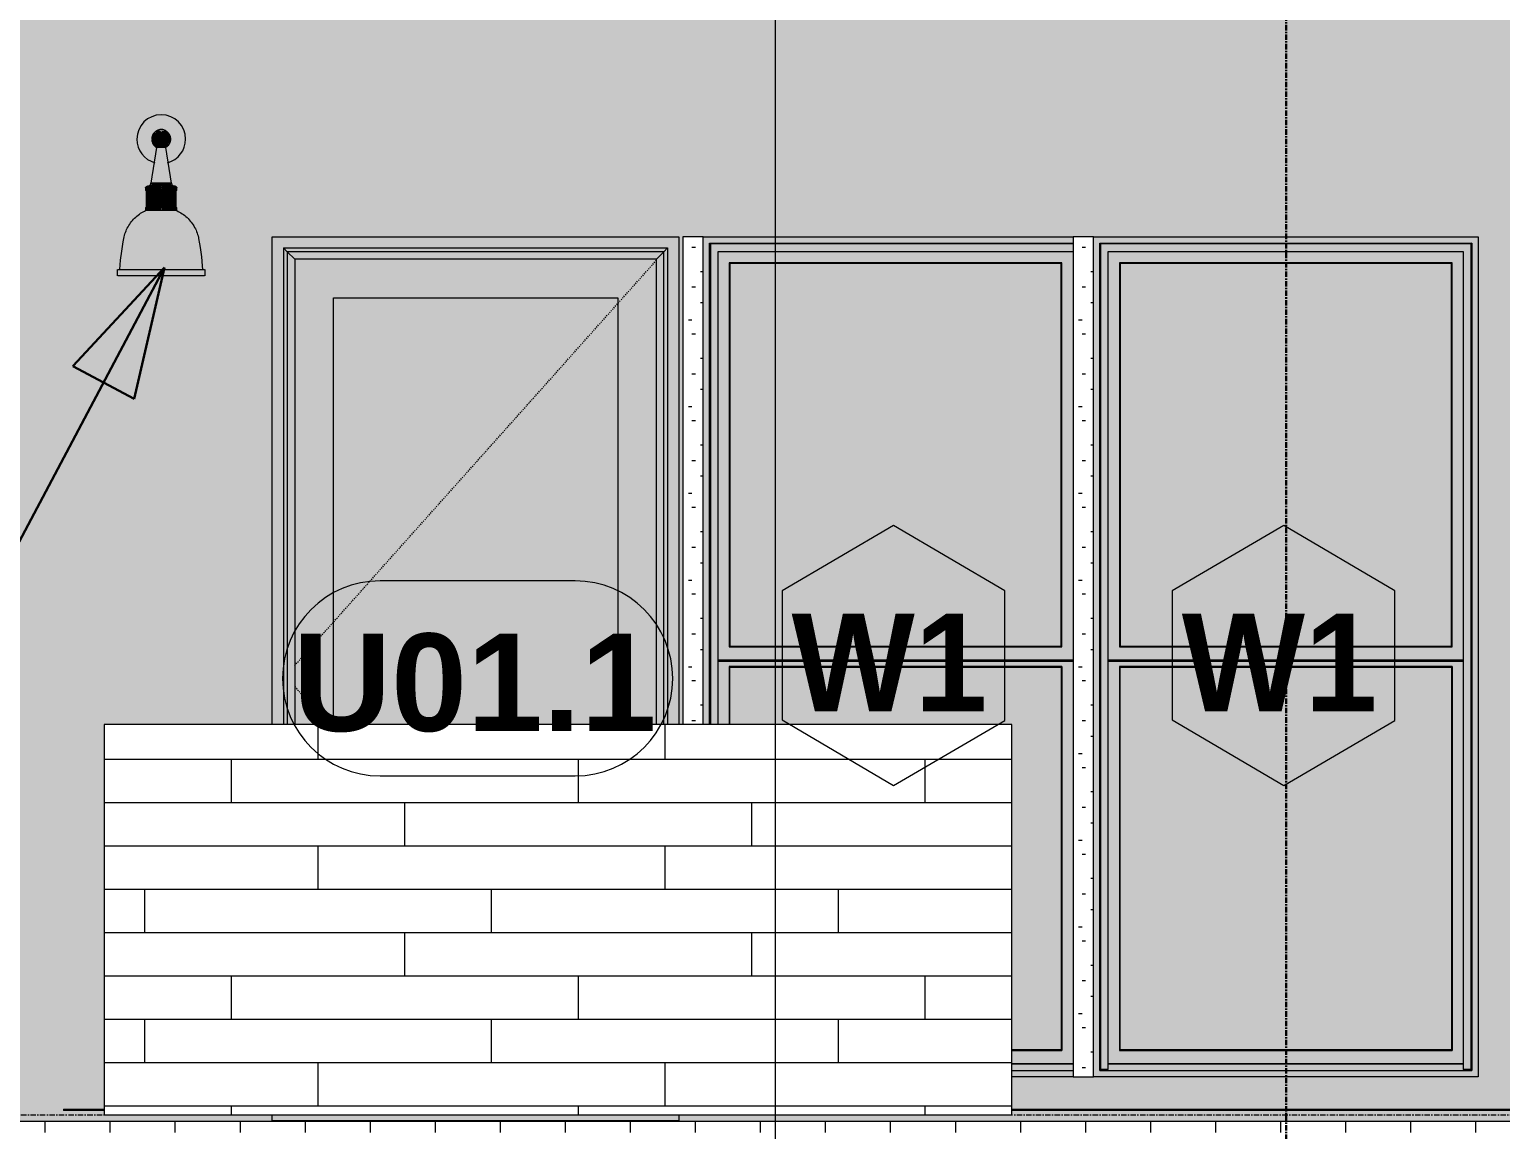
# Model space of a CAD drawing. Header units: inches. Extents: x 1718 to 6958, y -253 to 585.
# Drawn here: x 3038.4 to 3174.1, y -1.4 to 100.1 of the extents above; entities that cross this region are included whole.
import ezdxf

# ---------------------------------------------------------------- set-up
doc = ezdxf.new("R2010")
doc.units = ezdxf.units.IN
doc.header["$MEASUREMENT"] = 0
for name, pattern in [('Dash 1_16_', [0.125, 0.0625, -0.0625]), ('Grid Line 1_2_', [0.875, 0.5, -0.125, 0.125, -0.125]), ('Grid Line 1_2__2_', [0.875, 0.5, -0.125, 0.125, -0.125])]:
    doc.linetypes.add(name, pattern=pattern)
for name, color, linetype, lineweight in [('0-1', 7, 'Continuous', 5), ('A-DOOR-7', 31, 'Continuous', 9), ('A-DOOR-9', 31, 'Dash 1_16_', 9), ('A-DOOR-FRAM', 31, 'Continuous', 9), ('A-DOOR-GLAZ', 31, 'Continuous', 9), ('A-DOOR-IDEN', 31, 'Continuous', 9), ('A-FLOR-2', 254, 'Continuous', 5), ('A-FLOR-4', 250, 'Continuous', 9), ('A-FLOR-6', 192, 'Continuous', 9), ('A-FLOR-LEVL-5', 51, 'Grid Line 1_2_', 9), ('A-FLOR-PATT-1', 252, 'Continuous', 9), ('A-GLAZ-1', 151, 'Continuous', 9), ('A-GLAZ-2', 57, 'Continuous', 9), ('A-GLAZ-IDEN', 152, 'Continuous', 9), ('A-WALL-7', 113, 'Continuous', 9), ('A-WALL-PATT-3', 111, 'Continuous', 9), ('E-LITE-EQPM', 33, 'Continuous', 9), ('G-ANNO-SYMB', 111, 'Continuous', 9), ('G-ANNO-TEXT', 231, 'Continuous', 30), ('S-GRID-1', 1, 'Grid Line 1_2__2_', 30)]:
    doc.layers.add(name, color=color, linetype=linetype, lineweight=lineweight)
doc.styles.add('Arial_B', font='arialbd.ttf', dxfattribs={"height": 9})
doc.styles.add('Century Gothic_B', font='GOTHICB.TTF', dxfattribs={"height": 9})

# ---------------------------------------------------------------- blocks, each defined once
blk = doc.blocks.new('CTR - 1st Phase - Unit Layouts_rvt-1-BUILDING ELEVATION - COURTYARD - LOOKING WEST')
at = {"layer": 'A-FLOR-2'}
h = blk.add_hatch(color=256, dxfattribs=at)
h.paths.add_polyline_path([(3137.12, 0.37), (3200.07, 0.4), (3200.07, 0.5), (3129, 0.5), (3129, 0.37), (3136.93, 0.37)], flags=0)
h.paths.add_polyline_path([(3045.25, 0.37), (3045.25, 0.5), (3041.51, 0.5), (3041.51, 0.37)], flags=0)
at = {"layer": 'A-FLOR-4'}
for p, q in [((3041.51, 0.5), (3045.25, 0.5)), ((3041.51, 0.5), (3041.51, 0.37)), ((3045.25, 0.37), (3041.51, 0.37)), ((3129, 0.5), (3200.07, 0.5)), ((3200.07, 0.37), (3129, 0.37))]:
    blk.add_line(p, q, dxfattribs=at)
blk = doc.blocks.new('CTR - 1st Phase - Structure_rvt-1-BUILDING ELEVATION - COURTYARD - LOOKING WEST')
at = {"layer": 'S-GRID-1'}
blk.add_line((3154.32, -159.84), (3154.32, 470.5), dxfattribs=at)
blk = doc.blocks.new('Bayer Built Door - VISTAGRANDE FLUSH - 37-1_2__ x 81-3_4__ - 1ST FLOOR-V14-BUILDING ELEVATION - COURTYARD - LOOKING WEST')
at = {"layer": 'A-DOOR-FRAM'}
for points in [[(3061.8, 36), (3061.8, 79.97), (3097.24, 79.97), (3097.24, 36), (3098.27, 36), (3098.27, 81), (3060.77, 81), (3060.77, 36), (3061.24, 36)], [(3062.15, 36), (3062.15, 79.62), (3061.8, 79.97), (3061.8, 36)], [(3062.15, 79.62), (3096.9, 79.62), (3097.24, 79.97), (3061.8, 79.97), (3061.96, 79.81)], [(3062.15, 36), (3062.84, 36), (3062.84, 78.94), (3062.15, 79.62), (3062.15, 48.41)], [(3092.65, 78.94), (3096.21, 78.94), (3096.9, 79.62), (3062.15, 79.62), (3062.84, 78.94), (3066.5, 78.94)], [(3066.4, 36), (3066.4, 75.37), (3092.65, 75.37), (3092.65, 36), (3096.21, 36), (3096.21, 78.94), (3062.84, 78.94), (3062.84, 36), (3064.84, 36)], [(3096.21, 36), (3096.9, 36), (3096.9, 79.62), (3096.21, 78.94), (3096.21, 48.41)], [(3097.24, 36), (3097.24, 79.97), (3096.9, 79.62), (3096.9, 36)], [(3098.27, -0.63), (3098.27, -0.63), (3098.26, 0), (3060.77, 0), (3060.78, -0.63), (3097.24, -0.63)]]:
    blk.add_hatch(color=256, dxfattribs=at).paths.add_polyline_path(points, flags=0)
at = {"layer": 'A-DOOR-GLAZ'}
blk.add_hatch(color=256, dxfattribs=at).paths.add_polyline_path([(3092.65, 36), (3092.65, 75.37), (3066.4, 75.37), (3066.4, 36), (3079.6, 36)], flags=0)
at = {"layer": 'A-DOOR-9'}
for p, q in [((3062.84, 41.45), (3096.21, 78.83)), ((3062.84, 39.49), (3065.95, 36))]:
    blk.add_line(p, q, dxfattribs=at)
at = {"layer": 'A-DOOR-FRAM'}
for p, q in [((3061.8, 79.97), (3061.8, 36)), ((3061.8, 79.97), (3097.24, 79.97)), ((3062.15, 79.62), (3061.8, 79.97)), ((3061.8, 79.97), (3061.8, 36)), ((3061.8, 79.97), (3097.24, 79.97)), ((3062.84, 78.94), (3062.15, 79.62)), ((3062.15, 79.62), (3062.15, 36)), ((3096.9, 79.62), (3062.15, 79.62)), ((3062.84, 78.94), (3062.84, 36)), ((3096.21, 78.94), (3062.84, 78.94)), ((3096.21, 78.94), (3096.9, 79.62)), ((3096.21, 36), (3096.21, 78.94)), ((3096.9, 79.62), (3097.24, 79.97)), ((3096.9, 36), (3096.9, 79.62)), ((3097.24, 79.97), (3097.24, 36)), ((3097.24, 79.97), (3097.24, 36)), ((3066.4, 36), (3066.4, 75.37)), ((3066.4, 75.37), (3092.65, 75.37)), ((3092.65, 75.37), (3092.65, 36)), ((3060.77, -0.63), (3060.77, 0)), ((3060.77, -0.63), (3060.77, -0.58)), ((3098.27, -0.58), (3060.77, -0.58)), ((3098.27, 0), (3098.27, -0.63)), ((3098.27, -0.58), (3098.27, -0.63))]:
    blk.add_line(p, q, dxfattribs=at)
blk = doc.blocks.new('VISA-OW2400-02-SASS - OW2400-L30K-MVOLT-V21-BUILDING ELEVATION - COURTYARD - LOOKING WEST')
at = {"layer": 'E-LITE-EQPM'}
h = blk.add_hatch(color=256, dxfattribs=at)
h.paths.add_polyline_path([(3377.93, 87.83), (3378.46, 88.05), (3378.93, 88.41), (3379.28, 88.88), (3379.51, 89.42), (3379.59, 90), (3379.51, 90.58), (3379.28, 91.13), (3378.93, 91.59), (3378.46, 91.95), (3377.92, 92.17), (3377.34, 92.25), (3376.75, 92.17), (3376.21, 91.95), (3375.75, 91.59), (3375.39, 91.13), (3375.16, 90.58), (3375.09, 90), (3375.16, 89.42), (3375.39, 88.88), (3375.75, 88.4), (3376.21, 88.05), (3376.74, 87.83), (3376.97, 89.22), (3376.61, 89.55), (3376.6, 89.65), (3376.55, 89.69), (3376.52, 90.13), (3376.6, 90.32), (3376.61, 90.39), (3376.62, 90.44), (3376.92, 90.73), (3377.02, 90.75), (3377.18, 90.85), (3377.19, 90.79), (3377.25, 90.77), (3377.34, 90.71), (3377.4, 90.77), (3377.35, 90.79), (3377.43, 90.85), (3377.67, 90.71), (3377.59, 90.83), (3377.75, 90.75), (3377.89, 90.65), (3378.05, 90.46), (3378.16, 90.19), (3378.17, 90.02), (3378.1, 89.66), (3378.04, 89.63), (3377.95, 89.41), (3377.88, 89.35), (3377.7, 89.22), (3377.92, 87.89)], flags=0)
h.paths.add_polyline_path([(3377.34, 90.77), (3377.24, 90.79), (3377.27, 90.87), (3377.34, 90.77)], flags=0)
h = blk.add_hatch(color=256, dxfattribs=at)
h.paths.add_polyline_path([(3377.09, 89.22), (3377.34, 89.22), (3377.34, 90.71), (3377.18, 90.79), (3377.15, 90.79), (3377.15, 90.84), (3377.03, 90.79), (3376.99, 90.79), (3376.6, 90.41), (3376.6, 90.32), (3376.54, 90.24), (3376.51, 89.97), (3376.55, 89.69), (3376.61, 89.65), (3376.61, 89.54), (3376.97, 89.22), (3377.07, 89.22)], flags=0)
h.paths.add_polyline_path([(3377.34, 90.77), (3377.27, 90.87), (3377.24, 90.79), (3377.33, 90.77)], flags=0)
for points in [[(3377.63, 89.22), (3377.7, 89.22), (3378.02, 89.53), (3378.06, 89.67), (3378.1, 89.67), (3378.17, 89.82), (3378.17, 90.02), (3378.16, 90.19), (3378.02, 90.5), (3377.89, 90.65), (3377.67, 90.8), (3377.59, 90.81), (3377.59, 90.75), (3377.38, 90.84), (3377.34, 90.77), (3377.43, 90.77), (3377.34, 90.67), (3377.34, 89.22), (3377.61, 89.22)], [(3376.95, 85.93), (3377.34, 85.93), (3377.34, 89.22), (3376.97, 89.22), (3376.47, 85.93), (3376.91, 85.93)], [(3377.43, 85.93), (3378.24, 85.93), (3377.67, 89.22), (3377.34, 89.22), (3377.34, 85.93)], [(3377.15, 85.29), (3377.34, 85.29), (3377.33, 85.54), (3375.89, 85.54), (3375.89, 85.29), (3377.06, 85.29)], [(3375.98, 85.54), (3377.34, 85.54), (3377.33, 85.65), (3377.34, 85.67), (3377.33, 85.7), (3376.34, 85.67), (3376.33, 85.65), (3376.05, 85.62)], [(3376.45, 85.74), (3376.56, 85.73), (3376.59, 85.71), (3376.78, 85.72), (3376.99, 85.72), (3377.17, 85.7), (3377.34, 85.73), (3377.34, 85.93), (3376.44, 85.93), (3376.39, 85.81), (3376.47, 85.81)], [(3377.81, 85.7), (3378.09, 85.72), (3378.12, 85.75), (3378.24, 85.74), (3378.22, 85.77), (3378.24, 85.8), (3378.33, 85.78), (3378.33, 85.8), (3378.24, 85.93), (3377.34, 85.93), (3377.34, 85.7), (3377.72, 85.71), (3377.81, 85.7)], [(3378.03, 85.54), (3378.69, 85.54), (3378.59, 85.64), (3377.34, 85.7), (3377.34, 85.67), (3377.34, 85.65), (3377.34, 85.54), (3377.94, 85.54)], [(3378.63, 85.29), (3378.79, 85.29), (3378.79, 85.54), (3377.34, 85.54), (3377.35, 85.29), (3378.59, 85.29)], [(3376.08, 83.72), (3377.34, 83.72), (3377.34, 85.22), (3375.95, 85.22), (3375.98, 83.72), (3376.05, 83.72)], [(3376.99, 85.22), (3377.34, 85.22), (3377.32, 85.29), (3376.08, 85.29), (3376.14, 85.22), (3376.97, 85.22)], [(3378.03, 85.22), (3378.53, 85.22), (3378.59, 85.29), (3377.34, 85.29), (3377.34, 85.22), (3377.97, 85.22)], [(3378.59, 83.72), (3378.72, 83.72), (3378.72, 85.22), (3377.34, 85.22), (3377.34, 83.72), (3378.54, 83.72)], [(3375, 80.85), (3377.34, 80.85), (3377.34, 83.41), (3375.89, 83.41), (3375, 82.8), (3374.29, 81.93), (3373.94, 80.85), (3374.95, 80.85)], [(3376.05, 83.41), (3377.34, 83.41), (3377.32, 83.66), (3375.89, 83.66), (3375.89, 83.41), (3376.03, 83.41)], [(3376.99, 83.66), (3377.34, 83.67), (3377.34, 83.72), (3376.14, 83.72), (3376.14, 83.66), (3376.98, 83.66)], [(3377.34, 83.66), (3378.59, 83.66), (3378.52, 83.72), (3377.34, 83.72)], [(3378.73, 83.41), (3378.79, 83.41), (3378.79, 83.66), (3377.34, 83.66), (3377.34, 83.41), (3378.69, 83.41)], [(3380.4, 80.85), (3380.73, 80.85), (3380.32, 82.01), (3379.53, 82.91), (3378.73, 83.41), (3377.34, 83.41), (3377.34, 80.85), (3380.38, 80.85)], [(3373.59, 77.98), (3377.34, 77.98), (3377.34, 80.85), (3373.94, 80.85), (3373.64, 79.24), (3373.59, 78.32)], [(3378.41, 77.98), (3381.09, 77.98), (3381.06, 78.79), (3380.98, 79.6), (3380.7, 80.85), (3377.34, 80.85), (3377.34, 77.98), (3378.36, 77.98)], [(3376.2, 77.38), (3377.34, 77.38), (3377.34, 77.98), (3373.34, 77.98), (3373.34, 77.38), (3376.03, 77.38)], [(3379.82, 77.38), (3381.33, 77.38), (3381.33, 77.98), (3377.34, 77.98), (3377.34, 77.38), (3379.78, 77.38)]]:
    blk.add_hatch(color=256, dxfattribs=at).paths.add_polyline_path(points, flags=0)
for p, q in [((3376.91, 89.22), (3376.39, 85.93)), ((3377.34, 89.22), (3376.97, 89.22)), ((3377.7, 89.22), (3377.34, 89.22)), ((3378.28, 85.93), (3377.76, 89.22)), ((3375.89, 85.54), (3375.89, 85.29)), ((3377.34, 85.54), (3375.89, 85.54)), ((3377.34, 85.7), (3376.22, 85.7)), ((3376.39, 85.7), (3376.65, 85.7)), ((3377.34, 85.93), (3376.44, 85.93)), ((3378.24, 85.93), (3377.34, 85.93)), ((3378.45, 85.7), (3377.34, 85.7)), ((3378.79, 85.54), (3377.34, 85.54)), ((3378.02, 85.7), (3378.45, 85.7)), ((3378.79, 85.29), (3378.79, 85.54)), ((3375.89, 85.29), (3375.95, 85.22)), ((3377.34, 85.29), (3375.89, 85.29)), ((3375.95, 85.22), (3375.95, 83.72)), ((3377.34, 85.22), (3375.95, 85.22)), ((3378.79, 85.29), (3377.34, 85.29)), ((3378.72, 85.22), (3377.34, 85.22)), ((3378.72, 85.22), (3378.79, 85.29)), ((3378.72, 83.72), (3378.72, 85.22)), ((3375.95, 83.72), (3375.89, 83.66)), ((3375.89, 83.66), (3375.89, 83.41)), ((3377.34, 83.66), (3375.89, 83.66)), ((3377.34, 83.41), (3375.89, 83.41)), ((3377.34, 83.72), (3375.95, 83.72)), ((3378.72, 83.72), (3377.34, 83.72)), ((3378.79, 83.66), (3377.34, 83.66)), ((3378.79, 83.41), (3377.34, 83.41)), ((3378.79, 83.66), (3378.72, 83.72)), ((3378.79, 83.41), (3378.79, 83.66)), ((3373.28, 77.98), (3373.28, 77.38)), ((3373.34, 77.98), (3377.34, 77.98)), ((3377.34, 77.38), (3373.34, 77.38)), ((3377.34, 77.98), (3381.33, 77.98)), ((3381.33, 77.38), (3377.34, 77.38)), ((3381.39, 77.38), (3381.39, 77.98))]:
    blk.add_line(p, q, dxfattribs=at)
at = {"layer": 'E-LITE-EQPM', "flags": 128}
for points in [[(3376.91, 89.22), (3376.88, 89.24), (3376.85, 89.26), (3376.82, 89.29), (3376.8, 89.31), (3376.77, 89.34), (3376.74, 89.36), (3376.72, 89.39), (3376.69, 89.42), (3376.67, 89.45), (3376.65, 89.48), (3376.63, 89.51), (3376.61, 89.54), (3376.59, 89.57), (3376.57, 89.6), (3376.56, 89.64), (3376.55, 89.67), (3376.53, 89.71), (3376.52, 89.74), (3376.51, 89.78), (3376.5, 89.81), (3376.5, 89.85), (3376.49, 89.89), (3376.49, 89.92), (3376.49, 89.96), (3376.48, 90), (3376.49, 90.03), (3376.49, 90.07), (3376.49, 90.11), (3376.5, 90.14), (3376.5, 90.18), (3376.51, 90.22), (3376.52, 90.25), (3376.53, 90.29), (3376.54, 90.32), (3376.56, 90.36), (3376.57, 90.39), (3376.59, 90.42), (3376.6, 90.46), (3376.62, 90.49), (3376.64, 90.52), (3376.66, 90.55), (3376.69, 90.58), (3376.71, 90.61), (3376.74, 90.63), (3376.76, 90.66), (3376.79, 90.68), (3376.82, 90.71), (3376.84, 90.73), (3376.87, 90.75), (3376.9, 90.77), (3376.94, 90.79), (3376.97, 90.81), (3377, 90.83), (3377.03, 90.84), (3377.07, 90.86), (3377.1, 90.87), (3377.14, 90.88), (3377.17, 90.89), (3377.21, 90.9), (3377.25, 90.91), (3377.28, 90.91), (3377.32, 90.92), (3377.34, 90.92)], [(3377.34, 90.92), (3377.37, 90.92), (3377.41, 90.91), (3377.45, 90.91), (3377.48, 90.9), (3377.52, 90.89), (3377.55, 90.88), (3377.59, 90.87), (3377.62, 90.85), (3377.66, 90.84), (3377.69, 90.82), (3377.72, 90.8), (3377.75, 90.78), (3377.78, 90.76), (3377.81, 90.74), (3377.84, 90.72), (3377.87, 90.7), (3377.9, 90.67), (3377.92, 90.65), (3377.95, 90.62), (3377.97, 90.59), (3378, 90.56), (3378.02, 90.53), (3378.04, 90.5), (3378.06, 90.47), (3378.08, 90.44), (3378.09, 90.41), (3378.11, 90.37), (3378.12, 90.34), (3378.14, 90.3), (3378.15, 90.27), (3378.16, 90.23), (3378.17, 90.2), (3378.17, 90.16), (3378.18, 90.12), (3378.18, 90.09), (3378.19, 90.05), (3378.19, 90.01), (3378.19, 89.98), (3378.19, 89.94), (3378.18, 89.9), (3378.18, 89.87), (3378.17, 89.83), (3378.16, 89.79), (3378.16, 89.76), (3378.14, 89.72), (3378.13, 89.69), (3378.12, 89.65), (3378.11, 89.62), (3378.09, 89.59), (3378.07, 89.55), (3378.05, 89.52), (3378.03, 89.49), (3378.01, 89.46), (3377.99, 89.43), (3377.97, 89.4), (3377.94, 89.38), (3377.92, 89.35), (3377.89, 89.32), (3377.86, 89.3), (3377.83, 89.28), (3377.8, 89.25), (3377.77, 89.23), (3377.76, 89.22)], [(3375.89, 85.54), (3375.9, 85.56), (3375.91, 85.57), (3375.92, 85.58), (3375.94, 85.59), (3375.95, 85.61), (3375.97, 85.62), (3375.98, 85.63), (3376, 85.64), (3376.01, 85.65), (3376.03, 85.66), (3376.04, 85.66), (3376.06, 85.67), (3376.08, 85.68), (3376.09, 85.68), (3376.11, 85.69), (3376.13, 85.69), (3376.15, 85.7), (3376.16, 85.7), (3376.17, 85.7)], [(3376.17, 85.7), (3376.17, 85.7), (3376.18, 85.7), (3376.19, 85.7), (3376.2, 85.71), (3376.21, 85.71), (3376.22, 85.71), (3376.23, 85.71), (3376.24, 85.71), (3376.25, 85.72), (3376.25, 85.72), (3376.26, 85.72), (3376.27, 85.73), (3376.28, 85.73), (3376.29, 85.74), (3376.29, 85.74), (3376.3, 85.75), (3376.31, 85.75), (3376.31, 85.76), (3376.32, 85.76), (3376.33, 85.77), (3376.33, 85.78), (3376.34, 85.78), (3376.34, 85.79), (3376.35, 85.8), (3376.36, 85.81), (3376.36, 85.81), (3376.36, 85.82), (3376.37, 85.83), (3376.37, 85.84), (3376.38, 85.85), (3376.38, 85.85), (3376.38, 85.86), (3376.38, 85.87), (3376.39, 85.88), (3376.39, 85.89), (3376.39, 85.9), (3376.39, 85.91), (3376.39, 85.92), (3376.39, 85.93), (3376.39, 85.93)], [(3378.28, 85.93), (3378.28, 85.92), (3378.28, 85.91), (3378.28, 85.9), (3378.28, 85.89), (3378.29, 85.88), (3378.29, 85.87), (3378.29, 85.87), (3378.29, 85.86), (3378.3, 85.85), (3378.3, 85.84), (3378.3, 85.83), (3378.31, 85.82), (3378.31, 85.82), (3378.32, 85.81), (3378.32, 85.8), (3378.33, 85.79), (3378.33, 85.79), (3378.34, 85.78), (3378.34, 85.77), (3378.35, 85.77), (3378.36, 85.76), (3378.36, 85.75), (3378.37, 85.75), (3378.38, 85.74), (3378.39, 85.74), (3378.39, 85.73), (3378.4, 85.73), (3378.41, 85.72), (3378.42, 85.72), (3378.43, 85.72), (3378.43, 85.71), (3378.44, 85.71), (3378.45, 85.71), (3378.46, 85.71), (3378.47, 85.71), (3378.48, 85.7), (3378.49, 85.7), (3378.5, 85.7), (3378.5, 85.7), (3378.51, 85.7)], [(3378.51, 85.7), (3378.52, 85.7), (3378.54, 85.69), (3378.56, 85.69), (3378.58, 85.68), (3378.59, 85.68), (3378.61, 85.67), (3378.63, 85.66), (3378.64, 85.66), (3378.66, 85.65), (3378.68, 85.64), (3378.69, 85.63), (3378.71, 85.62), (3378.72, 85.61), (3378.73, 85.59), (3378.75, 85.58), (3378.76, 85.57), (3378.77, 85.56), (3378.78, 85.54), (3378.79, 85.54)], [(3373.89, 80.85), (3373.92, 80.99), (3373.95, 81.12), (3373.99, 81.26), (3374.04, 81.4), (3374.09, 81.53), (3374.15, 81.66), (3374.21, 81.79), (3374.28, 81.91), (3374.35, 82.04), (3374.43, 82.16), (3374.51, 82.28), (3374.6, 82.39), (3374.69, 82.5), (3374.78, 82.61), (3374.88, 82.71), (3374.99, 82.81), (3375.09, 82.9), (3375.21, 82.99), (3375.32, 83.08), (3375.44, 83.16), (3375.56, 83.23), (3375.68, 83.3), (3375.81, 83.37), (3375.89, 83.41)], [(3378.79, 83.41), (3378.91, 83.34), (3379.04, 83.28), (3379.16, 83.2), (3379.28, 83.12), (3379.4, 83.04), (3379.51, 82.95), (3379.62, 82.86), (3379.73, 82.77), (3379.83, 82.67), (3379.93, 82.56), (3380.02, 82.45), (3380.11, 82.34), (3380.2, 82.23), (3380.28, 82.11), (3380.35, 81.99), (3380.42, 81.86), (3380.49, 81.74), (3380.55, 81.61), (3380.6, 81.47), (3380.65, 81.34), (3380.7, 81.2), (3380.74, 81.07), (3380.77, 80.93), (3380.79, 80.85)], [(3373.53, 77.98), (3373.59, 78.83), (3373.69, 79.68), (3373.83, 80.52), (3373.89, 80.85)], [(3380.79, 80.85), (3380.93, 80), (3381.04, 79.16), (3381.12, 78.3), (3381.14, 77.98)]]:
    blk.add_lwpolyline(points, dxfattribs=at)
at = {"layer": 'E-LITE-EQPM'}
for start, end in [(360, 180), (180, 254.7454), (285.2546, 360)]:
    blk.add_arc((3377.34, 90), 2.25, start, end, dxfattribs=at)
blk = doc.blocks.new('Window-Double_Hung-Marvin-Essential - ESDH3066 - 1st Floor-V58-BUILDING ELEVATION - COURTYARD - LOOKING WEST')
at = {"layer": 'A-GLAZ-1'}
h = blk.add_hatch(color=256, dxfattribs=at)
h.paths.add_polyline_path([(3133.51, 3.5), (3134.65, 3.5), (3134.65, 4.09), (3129, 4.09), (3129, 3.5)], flags=0)
h.paths.add_polyline_path([(3100.87, 36), (3101.11, 36), (3101.15, 80.41), (3134.65, 80.43), (3134.65, 81), (3100.52, 81), (3100.52, 36)], flags=0)
for points in [[(3101.19, 36), (3101.19, 80.33), (3101.11, 80.41), (3101.11, 36)], [(3102.93, 80.33), (3134.65, 80.33), (3134.65, 80.41), (3101.15, 80.37), (3101.19, 80.33), (3102.49, 80.33)], [(3101.19, 36), (3101.9, 36), (3101.9, 79.63), (3134.65, 79.63), (3134.65, 80.33), (3101.19, 80.33), (3101.19, 41.78)], [(3102.99, 78.53), (3133.55, 78.53), (3133.55, 78.59), (3102.93, 78.59)], [(3102.93, 43.16), (3102.99, 43.22), (3102.99, 78.53), (3102.93, 78.53), (3102.93, 43.22)], [(3133.55, 43.22), (3133.55, 78.53), (3102.99, 78.53), (3102.99, 43.22), (3133.51, 43.22)], [(3133.62, 43.16), (3133.62, 78.59), (3133.55, 78.53), (3133.55, 43.22)], [(3133.55, 43.16), (3133.62, 43.16), (3133.51, 43.22), (3102.99, 43.22), (3102.99, 43.16), (3133.51, 43.16)], [(3134.05, 41.81), (3134.65, 41.81), (3134.65, 41.94), (3101.9, 41.94), (3101.9, 41.81), (3133.62, 41.81)], [(3129, 4.69), (3134.65, 4.69), (3134.65, 41.81), (3101.9, 41.78), (3101.9, 36), (3102.93, 36), (3102.93, 41.34), (3133.62, 41.34), (3133.62, 5.91), (3129, 5.91), (3129, 4.91)], [(3102.99, 41.28), (3133.55, 41.28), (3133.55, 41.34), (3102.93, 41.34)], [(3102.99, 36), (3102.99, 41.28), (3102.93, 41.28), (3102.93, 36)], [(3129, 5.97), (3133.55, 5.97), (3133.55, 41.28), (3102.99, 41.28), (3102.99, 36), (3129, 36), (3129, 10.52)], [(3133.62, 5.91), (3133.62, 41.34), (3133.55, 41.28), (3133.55, 5.97)], [(3129, 5.91), (3133.62, 5.91), (3133.51, 5.97), (3129, 5.97)], [(3134.65, 4.09), (3134.65, 4.66), (3129, 4.62), (3129, 4.09), (3134.05, 4.09)]]:
    blk.add_hatch(color=256, dxfattribs=at).paths.add_polyline_path(points, flags=0)
h = blk.add_hatch(color=256, dxfattribs=at)
h.paths.add_polyline_path([(3101.9, 41.94), (3134.65, 41.94), (3134.65, 79.63), (3101.9, 79.63), (3101.9, 41.94)], flags=0)
h.paths.add_polyline_path([(3133.51, 43.16), (3102.93, 43.16), (3102.93, 78.59), (3133.62, 78.59), (3133.62, 43.16)], flags=0)
at = {"layer": 'A-GLAZ-2'}
h = blk.add_hatch(dxfattribs=at)
h.set_pattern_fill('FP_68', color=256, style=0, pattern_type=2)
h.set_pattern_definition([(0, (3136.594, -14.84), (0, 8), [0.33, -7.67]), (0, (3139.154, -14.68), (0, 8), [0.33, -7.67]), (0, (3137.714, -12.92), (0, 8), [0.33, -7.67]), (0, (3139.474, -11.64), (0, 8), [0.33, -7.67]), (0, (3137.394, -11.16), (0, 8), [0.33, -7.67]), (0, (3138.034, -9.24), (0, 8), [0.33, -7.67]), (0, (3136.914, -7.8), (0, 8), [0.33, -7.67]), (0, (3139.474, -7.96), (0, 8), [0.33, -7.67]), (0, (3141.394, -7.64), (0, 8), [0.33, -7.67]), (0, (3142.354, -9.56), (0, 8), [0.33, -7.67]), (0, (3143.954, -9.72), (0, 8), [0.33, -7.67]), (0, (3143.954, -12.6), (0, 8), [0.33, -7.67]), (0, (3142.514, -13.56), (0, 8), [0.33, -7.67]), (0, (3140.274, -13.08), (0, 8), [0.33, -7.67]), (0, (3141.714, -11.64), (0, 8), [0.33, -7.67]), (0, (3140.274, -10.2), (0, 8), [0.33, -7.67]), (0, (3143.634, -14.68), (0, 8), [0.33, -7.67])])
h.paths.add_polyline_path([(3099.58, 36), (3100.52, 36), (3100.52, 81), (3098.65, 81), (3098.65, 36)], flags=0)
at = {"layer": 'A-GLAZ-1'}
for p, q in [((3100.52, 81), (3098.65, 81)), ((3098.65, 81), (3098.65, 36)), ((3100.52, 36), (3100.52, 81)), ((3101.11, 80.41), (3134.65, 80.41)), ((3101.11, 80.41), (3101.19, 80.33)), ((3101.11, 36), (3101.11, 80.41)), ((3134.65, 80.33), (3101.19, 80.33)), ((3101.19, 80.33), (3101.19, 36)), ((3101.9, 79.63), (3134.65, 79.63)), ((3101.9, 36), (3101.9, 79.63)), ((3102.99, 78.53), (3102.93, 78.59)), ((3102.93, 78.59), (3102.93, 43.16)), ((3133.62, 78.59), (3102.93, 78.59)), ((3102.99, 78.53), (3102.99, 43.22)), ((3133.55, 78.53), (3102.99, 78.53)), ((3133.55, 78.53), (3133.62, 78.59)), ((3133.55, 43.22), (3133.55, 78.53)), ((3133.62, 43.16), (3133.62, 78.59)), ((3102.99, 43.22), (3102.93, 43.16)), ((3102.93, 43.16), (3133.62, 43.16)), ((3102.99, 43.22), (3133.55, 43.22)), ((3133.62, 43.16), (3133.55, 43.22)), ((3134.65, 41.94), (3101.9, 41.94)), ((3134.65, 41.81), (3101.9, 41.81)), ((3133.62, 41.34), (3102.93, 41.34)), ((3102.93, 41.34), (3102.99, 41.28)), ((3102.93, 41.34), (3102.93, 36)), ((3102.99, 41.28), (3133.55, 41.28)), ((3102.99, 36), (3102.99, 41.28)), ((3133.55, 41.28), (3133.62, 41.34)), ((3133.55, 41.28), (3133.55, 5.97)), ((3133.62, 41.34), (3133.62, 5.91)), ((3133.55, 5.97), (3129, 5.97)), ((3129, 5.91), (3133.62, 5.91)), ((3133.62, 5.91), (3133.55, 5.97)), ((3134.65, 4.69), (3129, 4.69)), ((3134.65, 4.66), (3129, 4.66)), ((3129, 4.09), (3134.65, 4.09))]:
    blk.add_line(p, q, dxfattribs=at)
blk = doc.blocks.new('Window-Double_Hung-Marvin-Essential - ESDH3066 - 1st Floor-V59-BUILDING ELEVATION - COURTYARD - LOOKING WEST')
at = {"layer": 'A-GLAZ-1'}
h = blk.add_hatch(color=256, dxfattribs=at)
h.paths.add_polyline_path([(3167.03, 3.5), (3172.02, 3.5), (3172.02, 81), (3136.52, 81), (3136.52, 3.5), (3150.27, 3.5)], flags=0)
h.paths.add_polyline_path([(3138.49, 4.09), (3137.11, 4.09), (3137.15, 80.41), (3171.44, 80.41), (3171.44, 4.09), (3138.93, 4.09)], flags=0)
for points in [[(3137.11, 4.09), (3137.19, 4.17), (3137.19, 80.33), (3137.11, 80.41), (3137.11, 4.17)], [(3158.83, 80.33), (3171.4, 80.37), (3171.4, 80.41), (3137.15, 80.37), (3137.19, 80.33), (3150.27, 80.33)], [(3137.19, 4.17), (3137.9, 4.17), (3137.9, 79.63), (3170.65, 79.63), (3170.65, 4.17), (3171.36, 4.17), (3171.36, 80.33), (3137.19, 80.33), (3137.19, 4.17)], [(3171.44, 4.09), (3171.44, 80.41), (3171.36, 80.33), (3171.36, 4.17)], [(3138.99, 78.53), (3169.55, 78.53), (3169.55, 78.59), (3138.93, 78.59)], [(3138.93, 43.16), (3138.99, 43.22), (3138.99, 78.53), (3138.93, 78.53), (3138.93, 43.22)], [(3169.55, 43.22), (3169.55, 78.53), (3138.99, 78.53), (3138.99, 43.22), (3167.03, 43.22)], [(3169.62, 43.16), (3169.62, 78.59), (3169.55, 78.53), (3169.55, 43.22)], [(3169.55, 43.16), (3169.62, 43.16), (3169.55, 43.22), (3138.99, 43.22), (3138.99, 43.16), (3167.03, 43.16)], [(3170.05, 41.81), (3170.65, 41.81), (3170.65, 41.94), (3137.9, 41.94), (3137.9, 41.81), (3169.62, 41.81)], [(3138.99, 41.28), (3169.55, 41.28), (3169.55, 41.34), (3138.93, 41.34)], [(3138.93, 5.91), (3138.99, 5.97), (3138.99, 41.28), (3138.93, 41.28), (3138.93, 5.97)], [(3138.99, 5.97), (3169.55, 5.97), (3169.55, 41.28), (3138.99, 41.28), (3138.99, 6.54)], [(3169.62, 5.91), (3169.62, 41.34), (3169.55, 41.28), (3169.55, 5.97)], [(3138.93, 5.91), (3169.62, 5.91), (3169.55, 5.97), (3138.99, 5.97)], [(3150.27, 4.09), (3171.44, 4.09), (3171.36, 4.17), (3170.65, 4.19), (3170.65, 4.66), (3137.9, 4.66), (3137.9, 4.17), (3137.19, 4.17), (3137.12, 4.09), (3141.89, 4.09)]]:
    blk.add_hatch(color=256, dxfattribs=at).paths.add_polyline_path(points, flags=0)
h = blk.add_hatch(color=256, dxfattribs=at)
h.paths.add_polyline_path([(3169.62, 41.94), (3170.65, 41.94), (3170.65, 79.63), (3137.9, 79.63), (3137.9, 41.94), (3167.03, 41.94)], flags=0)
h.paths.add_polyline_path([(3167.03, 43.16), (3138.93, 43.16), (3138.93, 78.59), (3169.62, 78.59), (3169.62, 43.16)], flags=0)
h = blk.add_hatch(color=256, dxfattribs=at)
h.paths.add_polyline_path([(3137.9, 4.69), (3170.65, 4.69), (3170.65, 41.81), (3137.9, 41.81), (3137.9, 4.87)], flags=0)
h.paths.add_polyline_path([(3138.93, 5.91), (3138.93, 41.34), (3169.62, 41.34), (3169.62, 5.91), (3141.89, 5.91)], flags=0)
h = blk.add_hatch(color=256, dxfattribs=at)
h.paths.add_polyline_path([(3137.11, 4.09), (3137.11, 4.09), (3137.11, 4.17)], flags=0)
h.paths.add_polyline_path([(3171.44, 4.09), (3171.44, 4.09), (3171.44, 4.09)], flags=0)
at = {"layer": 'A-GLAZ-2'}
h = blk.add_hatch(dxfattribs=at)
h.set_pattern_fill('FP_69', color=256, style=0, pattern_type=2)
h.set_pattern_definition([(0, (3172.594, -14.84), (0, 8), [0.33, -7.67]), (0, (3175.154, -14.68), (0, 8), [0.33, -7.67]), (0, (3173.714, -12.92), (0, 8), [0.33, -7.67]), (0, (3175.474, -11.64), (0, 8), [0.33, -7.67]), (0, (3173.394, -11.16), (0, 8), [0.33, -7.67]), (0, (3174.034, -9.24), (0, 8), [0.33, -7.67]), (0, (3172.914, -7.8), (0, 8), [0.33, -7.67]), (0, (3175.474, -7.96), (0, 8), [0.33, -7.67]), (0, (3177.394, -7.64), (0, 8), [0.33, -7.67]), (0, (3178.354, -9.56), (0, 8), [0.33, -7.67]), (0, (3179.954, -9.72), (0, 8), [0.33, -7.67]), (0, (3179.954, -12.6), (0, 8), [0.33, -7.67]), (0, (3178.514, -13.56), (0, 8), [0.33, -7.67]), (0, (3176.274, -13.08), (0, 8), [0.33, -7.67]), (0, (3177.714, -11.64), (0, 8), [0.33, -7.67]), (0, (3176.274, -10.2), (0, 8), [0.33, -7.67]), (0, (3179.634, -14.68), (0, 8), [0.33, -7.67])])
h.paths.add_polyline_path([(3134.65, 3.5), (3136.52, 3.5), (3136.52, 81), (3134.65, 81), (3134.65, 6.54)], flags=0)
at = {"layer": 'A-GLAZ-1'}
for p, q in [((3136.52, 81), (3134.65, 81)), ((3134.65, 81), (3134.65, 3.5)), ((3136.52, 3.5), (3136.52, 81)), ((3137.11, 80.41), (3171.44, 80.41)), ((3137.11, 80.41), (3137.19, 80.33)), ((3137.11, 4.09), (3137.11, 80.41)), ((3171.36, 80.33), (3137.19, 80.33)), ((3137.19, 80.33), (3137.19, 4.17)), ((3171.44, 80.41), (3171.36, 80.33)), ((3171.36, 80.33), (3171.36, 4.17)), ((3171.44, 80.41), (3171.44, 4.09)), ((3137.9, 79.63), (3170.65, 79.63)), ((3137.9, 4.17), (3137.9, 79.63)), ((3170.65, 79.63), (3170.65, 4.17)), ((3138.99, 78.53), (3138.93, 78.59)), ((3138.93, 78.59), (3138.93, 43.16)), ((3169.62, 78.59), (3138.93, 78.59)), ((3138.99, 78.53), (3138.99, 43.22)), ((3169.55, 78.53), (3138.99, 78.53)), ((3169.55, 78.53), (3169.62, 78.59)), ((3169.55, 43.22), (3169.55, 78.53)), ((3169.62, 43.16), (3169.62, 78.59)), ((3138.99, 43.22), (3138.93, 43.16)), ((3138.93, 43.16), (3169.62, 43.16)), ((3138.99, 43.22), (3169.55, 43.22)), ((3169.62, 43.16), (3169.55, 43.22)), ((3170.65, 41.94), (3137.9, 41.94)), ((3170.65, 41.81), (3137.9, 41.81)), ((3169.62, 41.34), (3138.93, 41.34)), ((3138.93, 41.34), (3138.99, 41.28)), ((3138.93, 41.34), (3138.93, 5.91)), ((3138.99, 41.28), (3169.55, 41.28)), ((3138.99, 5.97), (3138.99, 41.28)), ((3169.55, 41.28), (3169.62, 41.34)), ((3169.55, 41.28), (3169.55, 5.97)), ((3169.62, 41.34), (3169.62, 5.91)), ((3138.93, 5.91), (3138.99, 5.97)), ((3138.93, 5.91), (3169.62, 5.91)), ((3169.55, 5.97), (3138.99, 5.97)), ((3169.62, 5.91), (3169.55, 5.97)), ((3137.19, 4.17), (3137.11, 4.09)), ((3137.11, 4.09), (3171.44, 4.09)), ((3137.9, 4.17), (3137.19, 4.17)), ((3170.65, 4.69), (3137.9, 4.69)), ((3170.65, 4.66), (3137.9, 4.66)), ((3171.36, 4.17), (3170.65, 4.17)), ((3171.44, 4.09), (3171.36, 4.17)), ((3134.65, 3.5), (3136.52, 3.5))]:
    blk.add_line(p, q, dxfattribs=at)
blk = doc.blocks.new('Door Tag - Type Mark-1198267-BUILDING ELEVATION - COURTYARD - LOOKING WEST')
at = {"layer": 'A-DOOR-IDEN'}
for p, q in [((2263.67, 189.87), (2245.67, 189.87)), ((2245.67, 171.87), (2263.67, 171.87))]:
    blk.add_line(p, q, dxfattribs=at)
for centre, start, end in [((2245.67, 180.87), 90, 270), ((2263.67, 180.87), 270, 90)]:
    blk.add_arc(centre, 9, start, end, dxfattribs=at)
blk = doc.blocks.new('Window Tag - ONE-2920521-BUILDING ELEVATION - COURTYARD - LOOKING WEST')
at = {"layer": 'A-GLAZ-IDEN'}
for p, q in [((2350.61, 321.87), (2340.33, 315.82)), ((2360.88, 315.82), (2350.61, 321.87)), ((2340.33, 315.82), (2340.33, 303.93)), ((2360.88, 303.88), (2360.88, 315.82)), ((2340.33, 303.93), (2350.61, 297.87)), ((2350.61, 297.87), (2360.88, 303.88))]:
    blk.add_line(p, q, dxfattribs=at)

msp = doc.modelspace()

# ---------------------------------------------------------------- hatches: boundary and pattern name
at = {"layer": 'A-FLOR-PATT-1'}
h = msp.add_hatch(dxfattribs=at)
h.set_pattern_fill('FP_33', color=256, style=0, pattern_type=2)
h.set_pattern_definition([(90, (3261.815, 68.768), (-6, 4e-16), [])])
h.paths.add_polyline_path([(3214.18, -1.63), (3404.17, -1.63), (3404.17, -0.63), (3019.52, -0.67), (3019.52, -1.63), (3213.92, -1.63)], flags=0)
at = {"layer": 'A-WALL-PATT-3'}
h = msp.add_hatch(dxfattribs=at)
h.set_pattern_fill('FP_34', color=256, style=0, pattern_type=2)
h.set_pattern_definition([(0, (2101.011, 0.8), (0, 4), []), (90, (2101.011, 0.8), (-8, 8), [4, -28]), (90, (2117.011, 4.8), (-8, 8), [4, -28])])
h.paths.add_polyline_path([(2551.78, 85.7), (2551.4, 85.71), (2551.6, 85.7), (2551.78, 85.7)], flags=0)
h.paths.add_polyline_path([(2878.61, 85.7), (2878.23, 85.71), (2878.42, 85.7), (2878.61, 85.7)], flags=0)
h.paths.add_polyline_path([(2457.06, -1.13), (2484.32, -1.13), (2484.32, -0.63), (2542.37, -0.63), (2542.37, 0), (2525.12, 0), (2525.62, 18.83), (2524.49, 23), (2523.62, 23), (2522.75, 28), (2521.14, 31), (2522.14, 30.5), (2523.75, 28), (2523.9, 27.15), (2526.62, 18.83), (2528.12, 19.48), (2541.12, 20), (2542.37, 19.76), (2542.34, 24), (2539.12, 24), (2539.12, 26), (2542.37, 26.03), (2542.37, 55.93), (2523.55, 50.8), (2542.37, 64.65), (2542.37, 81), (2547.96, 81), (2548.28, 81.95), (2549.1, 82.9), (2549.86, 83.41), (2549.86, 83.66), (2550.06, 83.66), (2550.11, 83.72), (2549.93, 83.72), (2549.96, 85.22), (2550.11, 85.22), (2550.02, 85.29), (2549.86, 85.29), (2549.86, 85.54), (2549.96, 85.54), (2550.06, 85.64), (2550.71, 85.73), (2550.56, 85.71), (2550.54, 85.74), (2550.52, 85.76), (2550.42, 85.74), (2550.41, 85.81), (2550.37, 85.83), (2550.41, 85.93), (2550.72, 87.83), (2550.19, 88.05), (2549.72, 88.41), (2549.36, 88.88), (2549.14, 89.42), (2549.06, 90), (2549.14, 90.58), (2549.36, 91.13), (2549.76, 91.63), (2550.19, 91.95), (2550.73, 92.17), (2551.31, 92.25), (2551.89, 92.17), (2552.44, 91.95), (2552.98, 91.5), (2553.26, 91.13), (2553.48, 90.58), (2553.56, 90), (2553.48, 89.42), (2553.26, 88.88), (2552.9, 88.41), (2552.44, 88.05), (2551.9, 87.83), (2552.25, 85.86), (2552.25, 85.8), (2552.16, 85.8), (2552.16, 85.75), (2552.16, 85.71), (2551.81, 85.71), (2552, 85.7), (2552.6, 85.62), (2552.71, 85.54), (2552.76, 85.54), (2552.76, 85.29), (2552.57, 85.29), (2552.51, 85.22), (2552.69, 85.22), (2552.66, 83.72), (2552.51, 83.72), (2552.6, 83.66), (2552.76, 83.66), (2552.76, 83.41), (2553.61, 82.84), (2554.36, 81.93), (2554.66, 81), (2579.87, 81), (2579.87, 73.17), (2580.25, 73.14), (2580.25, 81), (2617.62, 81), (2617.62, 36), (2629.8, 36), (2629.8, 0), (2579.87, 0), (2579.87, -0.63), (2637.92, -0.63), (2637.92, -1), (2757.14, -1), (2757.14, 29), (2765.14, 29), (2765.14, -1), (2772.32, -1), (2772.32, -0.63), (2849.57, -0.63), (2849.57, 0), (2834.05, 0), (2834.05, 3.5), (2811.82, 3.5), (2811.82, 81), (2849.2, 81), (2849.2, 36), (2849.57, 36), (2849.57, 81), (2874.79, 81), (2875.1, 81.95), (2875.92, 82.9), (2876.69, 83.41), (2876.69, 83.66), (2876.88, 83.66), (2876.94, 83.72), (2876.75, 83.72), (2876.78, 85.22), (2876.94, 85.22), (2876.85, 85.29), (2876.69, 85.29), (2876.69, 85.54), (2876.78, 85.54), (2876.88, 85.64), (2877.53, 85.73), (2877.39, 85.71), (2877.37, 85.74), (2877.34, 85.76), (2877.25, 85.74), (2877.24, 85.81), (2877.19, 85.83), (2877.24, 85.93), (2877.54, 87.83), (2877.01, 88.05), (2876.55, 88.41), (2876.19, 88.88), (2875.96, 89.42), (2875.89, 90), (2875.96, 90.58), (2876.19, 91.13), (2876.55, 91.59), (2877.01, 91.95), (2877.55, 92.17), (2878.14, 92.25), (2878.72, 92.17), (2879.26, 91.95), (2879.73, 91.59), (2880.08, 91.13), (2880.31, 90.58), (2880.39, 90), (2880.31, 89.42), (2880.08, 88.88), (2879.73, 88.41), (2879.26, 88.05), (2878.73, 87.83), (2879.08, 85.86), (2879.08, 85.8), (2878.98, 85.8), (2878.98, 85.75), (2878.98, 85.71), (2878.63, 85.71), (2878.83, 85.7), (2879.43, 85.62), (2879.52, 85.54), (2879.59, 85.54), (2879.59, 85.29), (2879.39, 85.29), (2879.33, 85.22), (2879.52, 85.22), (2879.49, 83.72), (2879.33, 83.72), (2879.43, 83.66), (2879.59, 83.66), (2879.59, 83.41), (2880.52, 82.74), (2881.18, 81.93), (2881.48, 81), (2887.07, 81), (2887.07, 36), (2917.8, 36), (2917.8, 0), (2887.07, 0), (2887.07, -0.63), (2925.92, -0.63), (2925.92, -1.13), (2926.96, -1.11), (2927.86, 1.25), (2935.86, 1.25), (2936.77, -1.13), (2983.52, -1.13), (2983.52, -0.63), (3060.77, -0.63), (3060.77, 0), (3045.25, 0), (3045.25, 0.37), (3041.51, 0.37), (3041.51, 0.5), (3045.25, 0.5), (3045.25, 36), (3060.77, 36), (3060.77, 81), (3098.27, 81), (3098.27, 36), (3098.65, 36), (3098.65, 81), (3172.02, 81), (3172.02, 3.5), (3129, 3.5), (3129, 0.5), (3200.07, 0.5), (3200.07, 0.37), (3129, 0.37), (3129, 0), (3098.27, 0), (3098.27, -0.63), (3201.14, -0.63), (3201.14, 29), (3209.14, 29), (3209.14, -0.63), (3329.57, -0.63), (3329.57, 0), (3275.65, 0), (3275.65, 3.5), (3255.82, 3.5), (3255.82, 81), (3329.2, 81), (3329.2, 36), (3329.57, 36), (3329.57, 81), (3367.07, 81), (3367.07, -0.63), (3400.17, -0.63), (3400.17, 109.25), (3399.95, 109.22), (3399.92, 109.25), (2096.57, 109.25), (2096.57, -1), (2096.82, -1), (2096.82, 2.5), (2097.57, 2.5), (2097.57, 3), (2096.82, 3), (2096.82, 8.5), (2097.57, 8.5), (2097.57, 9), (2096.82, 9), (2096.82, 14.5), (2097.57, 14.5), (2097.57, 15), (2096.82, 15), (2096.82, 20.5), (2097.57, 20.5), (2097.57, 21), (2096.82, 21), (2096.82, 26.5), (2097.57, 26.5), (2097.57, 27), (2096.82, 27), (2096.82, 32.5), (2097.57, 32.5), (2097.57, 33), (2096.82, 33), (2096.82, 38.5), (2097.57, 38.5), (2097.57, 39), (2096.82, 39), (2096.82, 44.5), (2097.57, 44.5), (2097.57, 45), (2096.82, 45), (2096.82, 50.5), (2097.57, 50.5), (2097.57, 51), (2096.82, 51), (2096.82, 56.5), (2097.57, 56.5), (2097.57, 57), (2096.82, 57), (2096.82, 62.5), (2097.57, 62.5), (2097.57, 63), (2096.82, 63), (2096.82, 68.5), (2097.57, 68.5), (2097.57, 68.75), (2099.07, 68.75), (2099.07, -1), (2215.52, -1), (2215.52, -0.63), (2257.32, -0.63), (2257.32, 29), (2265.32, 29), (2265.32, -0.63), (2311.97, -0.63), (2311.97, 0), (2277.25, 0), (2277.25, 3.5), (2274.22, 3.5), (2274.22, 81), (2311.6, 81), (2311.6, 36), (2311.97, 36), (2311.97, 81), (2349.47, 81), (2349.47, 36), (2361, 36), (2361, 0), (2349.47, 0), (2349.47, -0.63), (2369.12, -0.63), (2369.12, -1.13), (2446.96, -1.13), (2447.86, 1.25), (2455.86, 1.25), (2456.77, -1.13), (2456.86, -1.13)], flags=0)
h.paths.add_polyline_path([(2451.61, -1.13), (2452.11, -1.13), (2452.11, 0.13), (2451.61, 0.13), (2451.61, -0.66)], flags=0)
h.paths.add_polyline_path([(2932.11, -1.13), (2932.11, 0.13), (2931.61, 0.13), (2931.61, -1.13)], flags=0)
h.paths.add_polyline_path([(2530.2, 1), (2542.37, 1), (2542.37, 8.75), (2540.33, 18.97), (2528.12, 18.48), (2526.6, 17.98), (2526.12, 1), (2526.62, 1)], flags=0)
h.paths.add_polyline_path([(2965.93, 3.5), (2946.57, 3.5), (2946.57, 81), (2982.07, 81), (2982.07, 3.5), (2974.3, 3.5)], flags=0)
h.paths.add_polyline_path([(2140.11, 3.5), (2140.11, 81), (2175.61, 81), (2175.61, 3.5), (2144.76, 3.5)], flags=0)
h.paths.add_polyline_path([(2443.27, 3.5), (2407.77, 3.5), (2407.77, 81), (2443.27, 81), (2443.27, 12.52)], flags=0)
h.paths.add_polyline_path([(2379.38, 3.5), (2371.77, 3.5), (2371.77, 81), (2407.27, 81), (2407.27, 3.5), (2396.14, 3.5)], flags=0)
h.paths.add_polyline_path([(2542.37, 13.57), (2542.37, 18.76), (2541.33, 18.96), (2541.42, 18.48)], flags=0)
h.paths.add_polyline_path([(2707.16, 23.31), (2678.16, 23.31), (2678.16, 68.31), (2707.16, 68.31), (2707.16, 24.25)], flags=0)
h.paths.add_polyline_path([(3215.26, 23.31), (3215.26, 68.31), (3244.26, 68.31), (3244.26, 23.31), (3215.82, 23.31)], flags=0)
h.paths.add_polyline_path([(2748.06, 23.31), (2722.29, 23.31), (2722.29, 68.31), (2751.29, 68.31), (2751.29, 23.31), (2750.72, 23.31)], flags=0)
h.paths.add_polyline_path([(3002.19, 23.31), (2992.32, 23.31), (2992.32, 68.31), (3021.32, 68.31), (3021.32, 23.31), (3020.76, 23.31)], flags=0)
h.paths.add_polyline_path([(2580.25, 36), (2580.25, 66.26), (2579.87, 66.16), (2579.87, 36)], flags=0)
h.paths.add_polyline_path([(2360.4, 85.7), (2360.02, 85.71), (2360.21, 85.7), (2360.4, 85.7)], flags=0)
h.paths.add_polyline_path([(2363.92, 77.38), (2355.93, 77.38), (2355.93, 77.98), (2356.17, 77.98), (2356.23, 79.24), (2356.25, 79.42), (2356.58, 81), (2356.89, 81.95), (2357.71, 82.9), (2358.47, 83.41), (2358.47, 83.66), (2358.67, 83.66), (2358.73, 83.72), (2358.54, 83.72), (2358.57, 85.22), (2358.73, 85.22), (2358.63, 85.29), (2358.47, 85.29), (2358.47, 85.54), (2358.6, 85.58), (2358.67, 85.64), (2359.34, 85.72), (2359.17, 85.71), (2359.16, 85.74), (2359.13, 85.76), (2359.03, 85.74), (2359.02, 85.81), (2358.97, 85.82), (2359.02, 85.93), (2359.33, 87.83), (2358.78, 88.07), (2358.33, 88.41), (2357.98, 88.88), (2357.75, 89.42), (2357.67, 90), (2357.75, 90.58), (2357.98, 91.13), (2358.43, 91.67), (2358.8, 91.95), (2359.34, 92.17), (2359.92, 92.25), (2360.51, 92.17), (2361.05, 91.95), (2361.51, 91.59), (2361.87, 91.13), (2362.1, 90.58), (2362.17, 90), (2362.1, 89.42), (2361.87, 88.88), (2361.51, 88.41), (2361.05, 88.05), (2360.52, 87.83), (2360.87, 85.86), (2360.87, 85.8), (2360.77, 85.8), (2360.77, 85.75), (2360.77, 85.71), (2360.42, 85.71), (2360.61, 85.7), (2361.21, 85.62), (2361.31, 85.54), (2361.37, 85.54), (2361.37, 85.29), (2361.18, 85.29), (2361.12, 85.22), (2361.31, 85.22), (2361.28, 83.72), (2361.12, 83.72), (2361.22, 83.66), (2361.37, 83.66), (2361.37, 83.41), (2362.25, 82.81), (2362.97, 81.93), (2363.36, 80.66), (2363.6, 79.42), (2363.67, 77.98), (2363.92, 77.98)], flags=0)
h.paths.add_polyline_path([(3377.81, 85.7), (3377.43, 85.71), (3377.62, 85.7), (3377.81, 85.7)], flags=0)
h.paths.add_polyline_path([(3378.48, 77.38), (3373.34, 77.38), (3373.34, 77.98), (3373.59, 77.98), (3373.64, 79.24), (3373.66, 79.42), (3374.04, 81.15), (3374.35, 82.01), (3375.12, 82.9), (3375.89, 83.41), (3375.89, 83.66), (3376.08, 83.66), (3376.14, 83.72), (3375.95, 83.72), (3375.98, 85.22), (3376.14, 85.22), (3376.05, 85.29), (3375.89, 85.29), (3375.89, 85.54), (3375.98, 85.54), (3376.08, 85.64), (3376.73, 85.73), (3376.59, 85.71), (3376.57, 85.74), (3376.54, 85.76), (3376.45, 85.74), (3376.44, 85.81), (3376.39, 85.83), (3376.44, 85.93), (3376.74, 87.83), (3376.21, 88.05), (3375.66, 88.52), (3375.39, 88.88), (3375.16, 89.42), (3375.09, 90), (3375.16, 90.58), (3375.39, 91.13), (3375.75, 91.59), (3376.21, 91.95), (3376.75, 92.17), (3377.34, 92.25), (3377.92, 92.17), (3378.46, 91.95), (3379.02, 91.47), (3379.28, 91.13), (3379.51, 90.58), (3379.59, 90), (3379.51, 89.42), (3379.28, 88.88), (3378.93, 88.41), (3378.46, 88.05), (3377.93, 87.83), (3378.28, 85.86), (3378.28, 85.8), (3378.18, 85.8), (3378.18, 85.75), (3378.18, 85.71), (3377.83, 85.71), (3378.03, 85.7), (3378.63, 85.62), (3378.74, 85.54), (3378.79, 85.54), (3378.79, 85.29), (3378.59, 85.29), (3378.53, 85.22), (3378.72, 85.22), (3378.69, 83.72), (3378.54, 83.72), (3378.63, 83.66), (3378.79, 83.66), (3378.79, 83.41), (3379.66, 82.81), (3380.38, 81.93), (3380.77, 80.66), (3381.01, 79.42), (3381.09, 77.98), (3381.33, 77.98), (3381.33, 77.38), (3378.72, 77.38)], flags=0)
h.paths.add_polyline_path([(3050.98, 85.7), (3050.61, 85.72), (3050.79, 85.7), (3050.98, 85.7)], flags=0)
h.paths.add_polyline_path([(3050.51, 77.38), (3046.52, 77.38), (3046.52, 77.98), (3046.76, 77.98), (3046.82, 79.24), (3046.83, 79.42), (3047.16, 81), (3047.48, 81.95), (3048.3, 82.9), (3049.06, 83.41), (3049.06, 83.66), (3049.26, 83.66), (3049.31, 83.72), (3049.13, 83.72), (3049.16, 85.22), (3049.31, 85.22), (3049.22, 85.29), (3049.06, 85.29), (3049.06, 85.54), (3049.16, 85.54), (3049.26, 85.64), (3049.93, 85.72), (3049.76, 85.71), (3049.74, 85.74), (3049.72, 85.76), (3049.62, 85.74), (3049.61, 85.81), (3049.56, 85.82), (3049.61, 85.93), (3049.92, 87.83), (3049.39, 88.05), (3048.92, 88.41), (3048.56, 88.88), (3048.34, 89.42), (3048.28, 90.11), (3048.34, 90.58), (3048.56, 91.13), (3048.92, 91.59), (3049.39, 91.95), (3049.93, 92.17), (3050.51, 92.25), (3051.09, 92.17), (3051.64, 91.95), (3052.1, 91.59), (3052.46, 91.13), (3052.68, 90.58), (3052.76, 90), (3052.68, 89.42), (3052.46, 88.88), (3052.1, 88.41), (3051.64, 88.05), (3051.1, 87.83), (3051.43, 85.89), (3051.45, 85.8), (3051.36, 85.8), (3051.36, 85.75), (3051.36, 85.71), (3051.01, 85.71), (3051.2, 85.7), (3051.8, 85.62), (3051.91, 85.54), (3051.96, 85.54), (3051.96, 85.29), (3051.77, 85.29), (3051.71, 85.22), (3051.89, 85.22), (3051.86, 83.72), (3051.71, 83.72), (3051.81, 83.66), (3051.96, 83.66), (3051.96, 83.41), (3052.84, 82.81), (3053.56, 81.93), (3053.94, 80.66), (3054.19, 79.42), (3054.26, 77.98), (3054.51, 77.98), (3054.51, 77.38), (3051.54, 77.38)], flags=0)
h = msp.add_hatch(dxfattribs=at)
h.set_pattern_fill('FP_44', color=256, style=0, pattern_type=2)
h.set_pattern_definition([(0, (3128.999, 0.8), (0, 4), []), (90, (3128.999, 0.8), (-8, 8), [4, -28]), (90, (3144.999, 4.8), (-8, 8), [4, -28])])
h.paths.add_polyline_path([(3074.86, 0), (3129, 0), (3129, 36), (3045.25, 36), (3045.25, 0), (3066.48, 0)], flags=0)
at = {"layer": 'G-ANNO-TEXT'}
msp.add_hatch(color=256, dxfattribs=at).paths.add_polyline_path([(3050.81, 78.16), (3042.35, 69.07), (3048.03, 66.05)], flags=0)

# ---------------------------------------------------------------- linework, layer by layer
at = {"layer": 'A-FLOR-6'}
msp.add_line((3404.17, -0.63), (2983.52, -0.63), dxfattribs=at)
at = {"layer": 'A-FLOR-LEVL-5'}
msp.add_line((1830.95, 0), (4167.96, 0), dxfattribs=at)
at = {"layer": 'A-WALL-7'}
for p, q in [((3060.77, 36), (3060.77, 81)), ((3060.77, 81), (3098.27, 81)), ((3098.27, 81), (3098.27, 36)), ((3100.52, 81), (3134.65, 81)), ((3136.52, 81), (3172.02, 81)), ((3172.02, 81), (3172.02, 3.5)), ((3129, 36), (3045.25, 36)), ((3045.25, 36), (3045.25, 0)), ((3129, 0), (3129, 36)), ((3134.65, 3.5), (3129, 3.5)), ((3172.02, 3.5), (3136.52, 3.5)), ((3045.25, 0), (3129, 0))]:
    msp.add_line(p, q, dxfattribs=at)
at = {"layer": 'G-ANNO-SYMB'}
msp.add_line((3107.15, 526.95), (3107.15, -183.08), dxfattribs=at)
at = {"layer": 'G-ANNO-TEXT'}
for p, q in [((3050.81, 78.16), (2920.36, -168.02)), ((3050.81, 78.16), (3042.35, 69.07)), ((3048.03, 66.05), (3050.81, 78.16)), ((3042.35, 69.07), (3048.03, 66.05))]:
    msp.add_line(p, q, dxfattribs=at)

# ---------------------------------------------------------------- block references
at = {"layer": '0-1'}
for name in ['CTR - 1st Phase - Structure_rvt-1-BUILDING ELEVATION - COURTYARD - LOOKING WEST', 'CTR - 1st Phase - Unit Layouts_rvt-1-BUILDING ELEVATION - COURTYARD - LOOKING WEST']:
    msp.add_blockref(name, (0, 0), dxfattribs=at)
at = {"layer": 'A-DOOR-7'}
msp.add_blockref('Bayer Built Door - VISTAGRANDE FLUSH - 37-1_2__ x 81-3_4__ - 1ST FLOOR-V14-BUILDING ELEVATION - COURTYARD - LOOKING WEST', (0, 0), dxfattribs=at)
at = {"layer": 'A-DOOR-IDEN'}
msp.add_blockref('Door Tag - Type Mark-1198267-BUILDING ELEVATION - COURTYARD - LOOKING WEST', (825.04, -140.62), dxfattribs=at)
at = {"layer": 'A-GLAZ-1'}
for name in ['Window-Double_Hung-Marvin-Essential - ESDH3066 - 1st Floor-V58-BUILDING ELEVATION - COURTYARD - LOOKING WEST', 'Window-Double_Hung-Marvin-Essential - ESDH3066 - 1st Floor-V59-BUILDING ELEVATION - COURTYARD - LOOKING WEST']:
    msp.add_blockref(name, (0, 0), dxfattribs=at)
at = {"layer": 'A-GLAZ-IDEN'}
for p in [(767.47, -267.5), (803.47, -267.5)]:
    msp.add_blockref('Window Tag - ONE-2920521-BUILDING ELEVATION - COURTYARD - LOOKING WEST', p, dxfattribs=at)
at = {"layer": 'E-LITE-EQPM'}
msp.add_blockref('VISA-OW2400-02-SASS - OW2400-L30K-MVOLT-V21-BUILDING ELEVATION - COURTYARD - LOOKING WEST', (-326.82, 0), dxfattribs=at)

# ---------------------------------------------------------------- texts
at = {"layer": 'A-DOOR-IDEN', "insert": (3062.66, 44.39), "char_height": 9, "width": 40.905, "attachment_point": 1, "style": 'Arial_B'}
msp.add_mtext('U01.1', dxfattribs=at)
at = {"layer": 'A-GLAZ-IDEN', "char_height": 9, "width": 22.725, "attachment_point": 1, "style": 'Century Gothic_B'}
for insert in [(3108.68, 46.22), (3144.68, 46.22)]:
    msp.add_mtext('W1', dxfattribs=dict(at, insert=insert))

doc.saveas('drawing.dxf')
